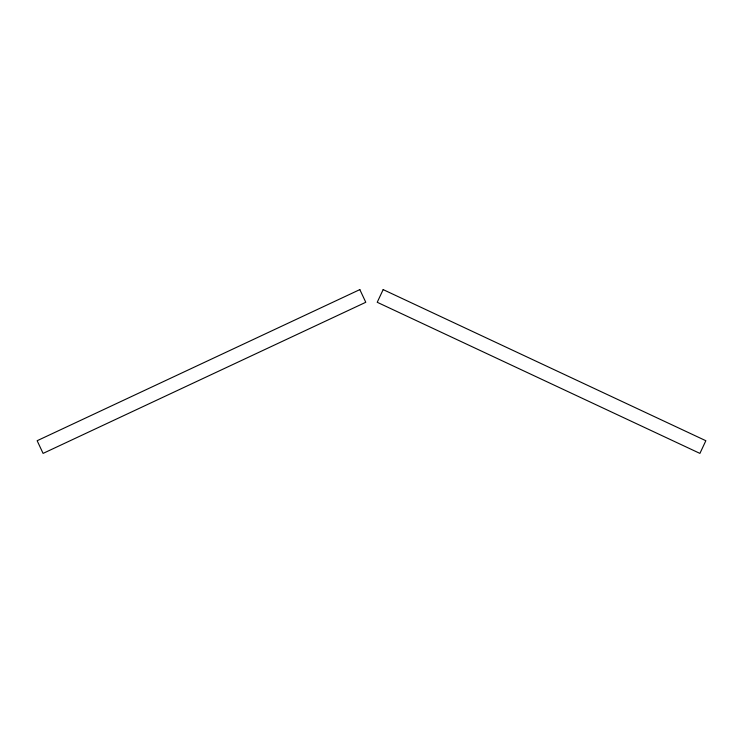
<?xml version="1.0" encoding="UTF-8"?>
<svg xmlns="http://www.w3.org/2000/svg" width="743" height="743" viewBox="0 0 743 743"><rect width="100%" height="100%" fill="white"/><g stroke="black" fill="none" stroke-linecap="round" stroke-linejoin="round"><path stroke-width="1.11" d="M383.165 289.603L377.221 302.28L699.915 453.397L705.85 440.72L383.165 289.603M359.835 289.603L37.15 440.72L43.085 453.397L365.779 302.28L359.835 289.603"/></g></svg>
